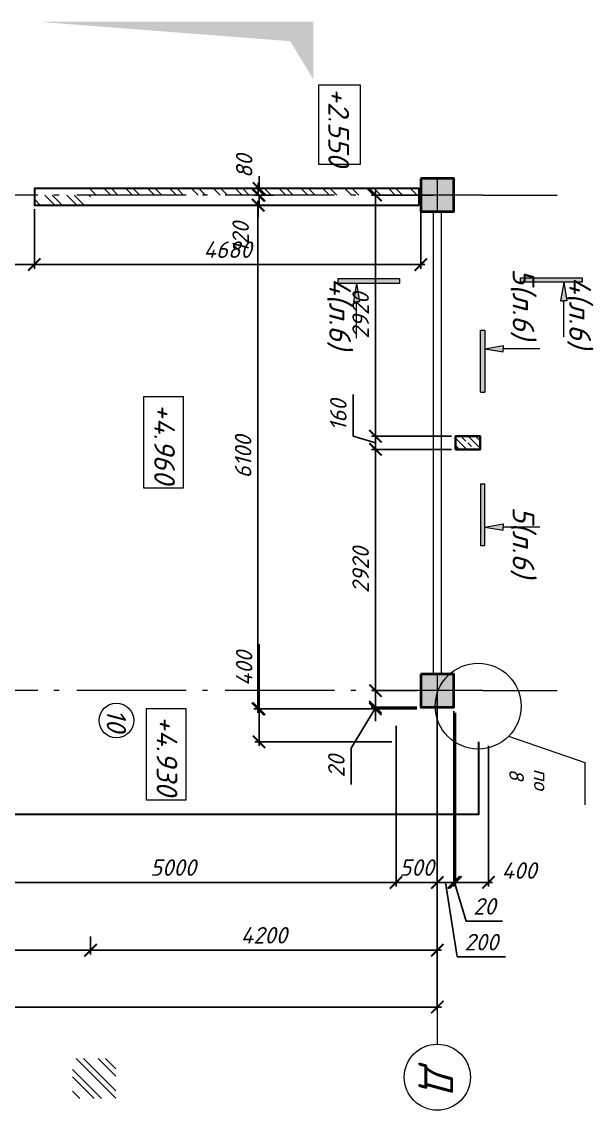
# Model space of a CAD drawing. Header units: millimetres. Extents: x -261261 to 40490, y -238222 to -44846.
# Drawn here: x -164788 to -157867, y -238222 to -225040 of the extents above; entities that cross this region are included whole.
import ezdxf
from ezdxf import colors
from ezdxf.entities.mleader import LeaderData, LeaderLine
from ezdxf.enums import TextEntityAlignment as Align
from ezdxf.math import Vec2, Vec3

# ---------------------------------------------------------------- set-up
doc = ezdxf.new("R2010")
doc.units = ezdxf.units.MM
doc.header["$MEASUREMENT"] = 0
doc.linetypes.add('Double Dashed', pattern=[1797.222233, 1325, -211.666656, 63.333344, -197.222233])
doc.linetypes.add('штриховаяX2', pattern=[38.1, 25.4, -12.7])
doc.layers.get('0').update_dxf_attribs({"lineweight": 5})
doc.layers.add('#Hatch', color=252, linetype='Continuous', lineweight=5, true_color=0x696969)
for name, color, linetype, lineweight in [('#Бетон', 10, 'Continuous', 35), ('#Выноски', 150, 'Continuous', 15), ('#Оси', 7, 'Continuous', 5), ('колонны_Ном._пера__94', 252, 'Continuous', 13), ('колонны_Ном._пера__99', 7, 'Continuous', 40), ('Конструкции', 160, 'Continuous', 5), ('оси_Ном._пера__96', 7, 'Continuous', 5), ('оси_Ном._пера__97', 7, 'Continuous', 20), ('размеры', 7, 'Continuous', 5), ('текст_Ном._пера__1', 7, 'Continuous', 0), ('текст_Ном._пера__96', 7, 'Continuous', 5), ('текст_Ном._пера__98', 7, 'Continuous', 35)]:
    doc.layers.add(name, color=color, linetype=linetype, lineweight=lineweight)
for name, color, linetype in [('#стены внутр', 152, 'Continuous'), ('#стены наруж', 7, 'Continuous'), ('колонны', 7, 'Continuous'), ('оси', 7, 'Continuous'), ('размеры внутр', 7, 'Continuous')]:
    doc.layers.add(name, color=color, linetype=linetype)
doc.styles.add('GOST 2.304', font='isocpeui.ttf')
doc.styles.get("Standard").update_dxf_attribs({"font": 'isocpeui.ttf'})
doc.styles.add('STEP PR', font='isocpeui.ttf')
doc.styles.add('СГЕНЕРИР_СТИЛЬ_3', font='gost_2_304-81_type.ttf')
doc.dimstyles.get("Standard").update_dxf_attribs({"dimtxt": 200, "dimasz": 150, "dimexe": 50, "dimexo": 50, "dimgap": 80, "dimtad": 1, "dimdec": 0, "dimzin": 0, "dimdsep": 46, "dimtxsty": 'Standard', "dimblk": 'ARCHTICK', "dimcen": 5, "dimdle": 50, "dimadec": 0, "dimazin": 0, "dimtfac": 1, "dimtdec": 0, "dimtofl": 0, "dimtmove": 1, "dimatfit": 3, "dimfxl": 1, "dimtolj": 1, "dimtzin": 0, "dimarcsym": 0})

# ---------------------------------------------------------------- blocks, each defined once
blk = doc.blocks.new('Стандартный маркер сетки_12')
at = {"layer": 'оси_Ном._пера__96', "linetype": 'Double Dashed'}
for q in [(0, 0), (20403, 0)]:
    blk.add_line((900, 0), q, dxfattribs=at)
at = {"layer": 'оси_Ном._пера__96', "style": 'СГЕНЕРИР_СТИЛЬ_3'}
blk.add_attdef('AC_MarkerText_1', text='', height=350, rotation=90, dxfattribs=at).set_placement((21973, -209), align=Align.BOTTOM_LEFT)
blk = doc.blocks.new('Стандартный маркер сетки_13')
at = {"layer": 'оси_Ном._пера__96', "linetype": 'Double Dashed'}
blk.add_line((900, 0), (0, 0), dxfattribs=at)
at = {"layer": 'оси_Ном._пера__96', "linetype": 'Double Dashed', "lineweight": 5}
blk.add_line((900, 0), (20403, 0), dxfattribs=at)
at = {"layer": 'оси_Ном._пера__96', "style": 'СГЕНЕРИР_СТИЛЬ_3'}
blk.add_attdef('AC_MarkerText_1', text='', height=350, rotation=90, dxfattribs=at).set_placement((21973, -226), align=Align.BOTTOM_LEFT)
blk = doc.blocks.new('_ArchTick')
at = {"color": 0, "linetype": 'ByBlock', "const_width": 0.15}
blk.add_lwpolyline([(-0.5, -0.5), (0.5, 0.5)], dxfattribs=at)
blk = doc.blocks.new('*D380')
at = {"layer": 'Defpoints', "color": 0, "transparency": 16777216}
for p in [(-159755, -235588), (-163955, -236069), (-159755, -236283)]:
    blk.add_point(p, dxfattribs=at)
at = {"layer": 'размеры', "color": 0, "lineweight": -2, "transparency": 16777216}
for p, q in [((-159755, -235638), (-159755, -236333)), ((-163955, -236119), (-163955, -236333)), ((-164005, -236283), (-159705, -236283))]:
    blk.add_line(p, q, dxfattribs=at)
at = {"layer": 'размеры', "color": 0, "lineweight": -2, "transparency": 16777216, "xscale": 150, "yscale": 150, "zscale": 150, "rotation": 180}
blk.add_blockref('_ArchTick', (-163955, -236283), dxfattribs=at)
at = {"layer": 'размеры', "color": 0, "lineweight": -2, "transparency": 16777216, "xscale": 150, "yscale": 150, "zscale": 150}
blk.add_blockref('_ArchTick', (-159755, -236283), dxfattribs=at)
at = {"layer": 'размеры', "color": 0, "transparency": 16777216, "insert": (-161855, -236103), "char_height": 200, "attachment_point": 5}
blk.add_mtext('\\A1;4200', dxfattribs=at)
blk = doc.blocks.new('*D381')
at = {"layer": 'Defpoints', "color": 0, "transparency": 16777216}
for p in [(-159755, -234690), (-174155, -236784), (-159755, -236972)]:
    blk.add_point(p, dxfattribs=at)
at = {"layer": 'размеры', "color": 0, "lineweight": -2, "transparency": 16777216}
for p, q in [((-159755, -234740), (-159755, -237022)), ((-174155, -236834), (-174155, -237022)), ((-174205, -236972), (-159705, -236972))]:
    blk.add_line(p, q, dxfattribs=at)
at = {"layer": 'размеры', "color": 0, "lineweight": -2, "transparency": 16777216, "xscale": 150, "yscale": 150, "zscale": 150, "rotation": 180}
blk.add_blockref('_ArchTick', (-174155, -236972), dxfattribs=at)
at = {"layer": 'размеры', "color": 0, "lineweight": -2, "transparency": 16777216, "xscale": 150, "yscale": 150, "zscale": 150}
blk.add_blockref('_ArchTick', (-159755, -236972), dxfattribs=at)
at = {"layer": 'размеры', "color": 0, "transparency": 16777216, "insert": (-166941, -236778), "char_height": 200, "attachment_point": 5}
blk.add_mtext('\\A1;14400', dxfattribs=at)
blk = doc.blocks.new('*D382')
at = {"layer": 'Defpoints', "color": 0, "transparency": 16777216}
for p in [(-165555, -227140), (-164635, -227260), (-164635, -227980)]:
    blk.add_point(p, dxfattribs=at)
at = {"layer": 'размеры', "color": 0, "lineweight": -2, "transparency": 16777216}
for p, q in [((-165555, -227190), (-165555, -228030)), ((-164635, -227310), (-164635, -228030)), ((-165605, -227980), (-164585, -227980))]:
    blk.add_line(p, q, dxfattribs=at)
at = {"layer": 'размеры', "color": 0, "lineweight": -2, "transparency": 16777216, "xscale": 150, "yscale": 150, "zscale": 150, "rotation": 180}
blk.add_blockref('_ArchTick', (-165555, -227980), dxfattribs=at)
at = {"layer": 'размеры', "color": 0, "lineweight": -2, "transparency": 16777216, "xscale": 150, "yscale": 150, "zscale": 150}
blk.add_blockref('_ArchTick', (-164635, -227980), dxfattribs=at)
at = {"layer": 'размеры', "color": 0, "transparency": 16777216, "insert": (-165136, -227800), "char_height": 200, "attachment_point": 5}
blk.add_mtext('\\A1;920', dxfattribs=at)
blk = doc.blocks.new('*D386')
at = {"layer": 'Defpoints', "color": 0, "transparency": 16777216}
for p in [(-159755, -233140), (-160255, -233515), (-159755, -235463)]:
    blk.add_point(p, dxfattribs=at)
at = {"layer": 'размеры', "color": 0, "lineweight": -2, "transparency": 16777216}
for p, q in [((-159755, -233190), (-159755, -235513)), ((-160255, -233565), (-160255, -235513)), ((-160305, -235463), (-159705, -235463))]:
    blk.add_line(p, q, dxfattribs=at)
at = {"layer": 'размеры', "color": 0, "lineweight": -2, "transparency": 16777216, "xscale": 150, "yscale": 150, "zscale": 150, "rotation": 180}
blk.add_blockref('_ArchTick', (-160255, -235463), dxfattribs=at)
at = {"layer": 'размеры', "color": 0, "lineweight": -2, "transparency": 16777216, "xscale": 150, "yscale": 150, "zscale": 150}
blk.add_blockref('_ArchTick', (-159755, -235463), dxfattribs=at)
at = {"layer": 'размеры', "color": 0, "transparency": 16777216, "insert": (-160005, -235283), "char_height": 200, "attachment_point": 5}
blk.add_mtext('\\A1;500', dxfattribs=at)
blk = doc.blocks.new('*D387')
at = {"layer": 'Defpoints', "color": 0, "transparency": 16777216}
for p in [(-165255, -233760), (-160255, -234988), (-160255, -235463)]:
    blk.add_point(p, dxfattribs=at)
at = {"layer": 'размеры', "color": 0, "lineweight": -2, "transparency": 16777216}
for p, q in [((-165255, -233810), (-165255, -235513)), ((-160255, -235038), (-160255, -235513)), ((-165305, -235463), (-160205, -235463))]:
    blk.add_line(p, q, dxfattribs=at)
at = {"layer": 'размеры', "color": 0, "lineweight": -2, "transparency": 16777216, "xscale": 150, "yscale": 150, "zscale": 150, "rotation": 180}
blk.add_blockref('_ArchTick', (-165255, -235463), dxfattribs=at)
at = {"layer": 'размеры', "color": 0, "lineweight": -2, "transparency": 16777216, "xscale": 150, "yscale": 150, "zscale": 150}
blk.add_blockref('_ArchTick', (-160255, -235463), dxfattribs=at)
at = {"layer": 'размеры', "color": 0, "transparency": 16777216, "insert": (-162955, -235283), "char_height": 200, "attachment_point": 5}
blk.add_mtext('\\A1;5000', dxfattribs=at)
blk = doc.blocks.new('Колонна_15_1', base_point=(22379, 71856))
at = {"layer": 'колонны_Ном._пера__94', "linetype": 'Continuous', "true_color": 0x7d7d7d}
blk.add_hatch(color=8, dxfattribs=at).paths.add_polyline_path([(22179, 71647), (22579, 71647), (22579, 72047), (22179, 72047)])
blk.add_hatch(color=8, dxfattribs=at).paths.add_polyline_path([(22179, 71647), (22579, 71647), (22579, 72047), (22179, 72047)])
at = {"layer": 'колонны_Ном._пера__99', "linetype": 'Continuous', "flags": 128}
blk.add_lwpolyline([(22179, 71647), (22579, 71647), (22579, 72047), (22179, 72047)], close=True, dxfattribs=at)
at = {"layer": 'колонны_Ном._пера__99', "color": 8, "linetype": 'Continuous', "true_color": 0x737373, "flags": 128}
blk.add_lwpolyline([(22179, 71647), (22579, 71647), (22579, 72047), (22179, 72047)], close=True, dxfattribs=at)
at = {"layer": 'оси_Ном._пера__96', "color": 253, "lineweight": 5, "true_color": 0x9c9c9c}
for points in [[(22379, 72047), (22379, 71647)], [(22379, 72047), (22379, 71647)], [(22179, 71847), (22579, 71847)], [(22179, 71847), (22579, 71847)]]:
    blk.add_lwpolyline(points, dxfattribs=at)
blk = doc.blocks.new('Связ001')
at = {"layer": 'Конструкции', "color": 102, "linetype": 'Continuous', "lineweight": 9}
blk.add_lwpolyline([(5837, 0), (5837, 100), (0, 100), (0, 0), (5837, 0)], dxfattribs=at)
blk = doc.blocks.new('*D388')
at = {"layer": 'Defpoints', "color": 0, "transparency": 16777216}
for p in [(-168155, -236069), (-163955, -236094), (-163955, -236284)]:
    blk.add_point(p, dxfattribs=at)
at = {"layer": 'размеры', "color": 0, "lineweight": -2, "transparency": 16777216}
for p, q in [((-168155, -236119), (-168155, -236334)), ((-163955, -236144), (-163955, -236334)), ((-168205, -236284), (-163905, -236284))]:
    blk.add_line(p, q, dxfattribs=at)
at = {"layer": 'размеры', "color": 0, "lineweight": -2, "transparency": 16777216, "xscale": 150, "yscale": 150, "zscale": 150, "rotation": 180}
blk.add_blockref('_ArchTick', (-168155, -236284), dxfattribs=at)
at = {"layer": 'размеры', "color": 0, "lineweight": -2, "transparency": 16777216, "xscale": 150, "yscale": 150, "zscale": 150}
blk.add_blockref('_ArchTick', (-163955, -236284), dxfattribs=at)
at = {"layer": 'размеры', "color": 0, "transparency": 16777216, "insert": (-166055, -236104), "char_height": 200, "attachment_point": 5}
blk.add_mtext('\\A1;4200', dxfattribs=at)
blk = doc.blocks.new('*D389')
at = {"layer": 'Defpoints', "color": 0, "transparency": 16777216}
for p in [(-161773, -227060), (-161914, -227140), (-161685, -227140)]:
    blk.add_point(p, dxfattribs=at)
at = {"layer": 'размеры', "color": 0, "lineweight": -2, "transparency": 16777216}
for p, q in [((-161914, -227060), (-161914, -226910)), ((-161823, -227060), (-161964, -227060)), ((-161735, -227140), (-161964, -227140)), ((-161914, -227140), (-161914, -227290))]:
    blk.add_line(p, q, dxfattribs=at)
at = {"layer": 'размеры', "color": 0, "lineweight": -2, "transparency": 16777216, "xscale": 150, "yscale": 150, "zscale": 150}
for p, rotation in [((-161914, -227060), 270), ((-161914, -227140), 90)]:
    blk.add_blockref('_ArchTick', p, dxfattribs=dict(at, rotation=rotation))
at = {"layer": 'размеры', "color": 0, "transparency": 16777216, "insert": (-162094, -226790), "char_height": 200, "attachment_point": 5, "rotation": 90}
blk.add_mtext('\\A1;80', dxfattribs=at)
blk = doc.blocks.new('*D393')
at = {"layer": 'Defpoints', "color": 0, "transparency": 16777216}
for p in [(-161685, -227140), (-161924, -227260), (-161695, -227260)]:
    blk.add_point(p, dxfattribs=at)
at = {"layer": 'размеры', "color": 0, "lineweight": -2, "transparency": 16777216}
for p, q in [((-161924, -227140), (-161924, -226990)), ((-161735, -227140), (-161974, -227140)), ((-161745, -227260), (-161974, -227260)), ((-161924, -227260), (-161924, -227410))]:
    blk.add_line(p, q, dxfattribs=at)
at = {"layer": 'размеры', "color": 0, "lineweight": -2, "transparency": 16777216, "xscale": 150, "yscale": 150, "zscale": 150}
for p, rotation in [((-161924, -227140), 270), ((-161924, -227260), 90)]:
    blk.add_blockref('_ArchTick', p, dxfattribs=dict(at, rotation=rotation))
at = {"layer": 'размеры', "color": 0, "transparency": 16777216, "insert": (-162137, -227652), "char_height": 200, "attachment_point": 5, "rotation": 90}
blk.add_mtext('\\A1;120', dxfattribs=at)
blk = doc.blocks.new('*D398')
at = {"layer": 'Defpoints', "color": 0, "transparency": 16777216}
for p in [(-159755, -233140), (-159555, -233340), (-159555, -235463)]:
    blk.add_point(p, dxfattribs=at)
at = {"layer": 'размеры', "color": 0, "lineweight": -2, "transparency": 16777216}
for p, q in [((-159755, -233190), (-159755, -235513)), ((-159555, -233390), (-159555, -235513)), ((-159805, -235463), (-159505, -235463)), ((-159655, -235463), (-159514, -236366)), ((-159514, -236366), (-158929, -236366))]:
    blk.add_line(p, q, dxfattribs=at)
at = {"layer": 'размеры', "color": 0, "lineweight": -2, "transparency": 16777216, "xscale": 150, "yscale": 150, "zscale": 150, "rotation": 180}
blk.add_blockref('_ArchTick', (-159755, -235463), dxfattribs=at)
at = {"layer": 'размеры', "color": 0, "lineweight": -2, "transparency": 16777216, "xscale": 150, "yscale": 150, "zscale": 150}
blk.add_blockref('_ArchTick', (-159555, -235463), dxfattribs=at)
at = {"layer": 'размеры', "color": 0, "transparency": 16777216, "insert": (-159222, -236186), "char_height": 200, "attachment_point": 5}
blk.add_mtext('\\A1;200', dxfattribs=at)
blk = doc.blocks.new('*D399')
at = {"layer": 'Defpoints', "color": 0, "transparency": 16777216}
for p in [(-159555, -233340), (-159535, -233360), (-159535, -235463)]:
    blk.add_point(p, dxfattribs=at)
at = {"layer": 'размеры', "color": 0, "lineweight": -2, "transparency": 16777216}
for p, q in [((-159555, -233390), (-159555, -235513)), ((-159535, -233410), (-159535, -235513)), ((-159555, -235463), (-159705, -235463)), ((-159555, -235463), (-159535, -235463)), ((-159545, -235463), (-159404, -235933)), ((-159535, -235463), (-159385, -235463)), ((-159404, -235933), (-158964, -235933))]:
    blk.add_line(p, q, dxfattribs=at)
at = {"layer": 'размеры', "color": 0, "lineweight": -2, "transparency": 16777216, "xscale": 150, "yscale": 150, "zscale": 150}
blk.add_blockref('_ArchTick', (-159555, -235463), dxfattribs=at)
at = {"layer": 'размеры', "color": 0, "lineweight": -2, "transparency": 16777216, "xscale": 150, "yscale": 150, "zscale": 150, "rotation": 180}
blk.add_blockref('_ArchTick', (-159535, -235463), dxfattribs=at)
at = {"layer": 'размеры', "color": 0, "transparency": 16777216, "insert": (-159184, -235753), "char_height": 200, "attachment_point": 5}
blk.add_mtext('\\A1;20', dxfattribs=at)
blk = doc.blocks.new('*D400')
at = {"layer": 'Defpoints', "color": 0, "transparency": 16777216}
for p in [(-159535, -233360), (-159135, -233760), (-159135, -235463)]:
    blk.add_point(p, dxfattribs=at)
at = {"layer": 'размеры', "color": 0, "lineweight": -2, "transparency": 16777216}
for p, q in [((-159535, -233410), (-159535, -235513)), ((-159135, -233810), (-159135, -235513)), ((-159585, -235463), (-159085, -235463))]:
    blk.add_line(p, q, dxfattribs=at)
at = {"layer": 'размеры', "color": 0, "lineweight": -2, "transparency": 16777216, "xscale": 150, "yscale": 150, "zscale": 150, "rotation": 180}
blk.add_blockref('_ArchTick', (-159535, -235463), dxfattribs=at)
at = {"layer": 'размеры', "color": 0, "lineweight": -2, "transparency": 16777216, "xscale": 150, "yscale": 150, "zscale": 150}
blk.add_blockref('_ArchTick', (-159135, -235463), dxfattribs=at)
at = {"layer": 'размеры', "color": 0, "transparency": 16777216, "insert": (-158764, -235319), "char_height": 200, "attachment_point": 5}
blk.add_mtext('\\A1;400', dxfattribs=at)
blk = doc.blocks.new('*D401')
at = {"layer": 'Defpoints', "color": 0, "transparency": 16777216}
for p in [(-161695, -227260), (-161927, -233360), (-160255, -233360)]:
    blk.add_point(p, dxfattribs=at)
at = {"layer": 'размеры', "color": 0, "lineweight": -2, "transparency": 16777216}
for p, q in [((-161927, -227210), (-161927, -233410)), ((-161745, -227260), (-161977, -227260)), ((-160305, -233360), (-161977, -233360))]:
    blk.add_line(p, q, dxfattribs=at)
at = {"layer": 'размеры', "color": 0, "lineweight": -2, "transparency": 16777216, "xscale": 150, "yscale": 150, "zscale": 150}
for p, rotation in [((-161927, -227260), 90), ((-161927, -233360), 270)]:
    blk.add_blockref('_ArchTick', p, dxfattribs=dict(at, rotation=rotation))
at = {"layer": 'размеры', "color": 0, "transparency": 16777216, "insert": (-162107, -230310), "char_height": 200, "attachment_point": 5, "rotation": 90}
blk.add_mtext('\\A1;6100', dxfattribs=at)
blk = doc.blocks.new('*D403')
at = {"layer": 'Defpoints', "color": 0, "transparency": 16777216}
for p in [(-160505, -233360), (-159955, -233340), (-159955, -233360)]:
    blk.add_point(p, dxfattribs=at)
at = {"layer": 'размеры', "color": 0, "lineweight": -2, "transparency": 16777216}
for p, q in [((-160505, -233340), (-160505, -233190)), ((-160505, -233350), (-160798, -233837)), ((-160005, -233340), (-160555, -233340)), ((-160005, -233360), (-160555, -233360)), ((-160505, -233340), (-160505, -233360)), ((-160505, -233360), (-160505, -233510)), ((-160798, -233837), (-160798, -234277))]:
    blk.add_line(p, q, dxfattribs=at)
at = {"layer": 'размеры', "color": 0, "lineweight": -2, "transparency": 16777216, "xscale": 150, "yscale": 150, "zscale": 150}
for p, rotation in [((-160505, -233340), 270), ((-160505, -233360), 90)]:
    blk.add_blockref('_ArchTick', p, dxfattribs=dict(at, rotation=rotation))
at = {"layer": 'размеры', "color": 0, "transparency": 16777216, "insert": (-160978, -234057), "char_height": 200, "attachment_point": 5, "rotation": 90}
blk.add_mtext('\\A1;20', dxfattribs=at)
blk = doc.blocks.new('*D404')
at = {"layer": 'Defpoints', "color": 0, "transparency": 16777216}
for p in [(-159955, -233360), (-161914, -233760), (-160255, -233760)]:
    blk.add_point(p, dxfattribs=at)
at = {"layer": 'размеры', "color": 0, "lineweight": -2, "transparency": 16777216}
for p, q in [((-161914, -232576), (-161914, -233360)), ((-161914, -233310), (-161914, -233810)), ((-160005, -233360), (-161964, -233360)), ((-160305, -233760), (-161964, -233760))]:
    blk.add_line(p, q, dxfattribs=at)
at = {"layer": 'размеры', "color": 0, "lineweight": -2, "transparency": 16777216, "xscale": 150, "yscale": 150, "zscale": 150}
for p, rotation in [((-161914, -233360), 90), ((-161914, -233760), 270)]:
    blk.add_blockref('_ArchTick', p, dxfattribs=dict(at, rotation=rotation))
at = {"layer": 'размеры', "color": 0, "transparency": 16777216, "insert": (-162094, -232873), "char_height": 200, "attachment_point": 5, "rotation": 90}
blk.add_mtext('\\A1;400', dxfattribs=at)
blk = doc.blocks.new('*D391')
at = {"layer": 'Defpoints', "color": 0, "transparency": 16777216}
for p in [(-164635, -227260), (-159955, -227260), (-159955, -227980)]:
    blk.add_point(p, dxfattribs=at)
at = {"layer": 'размеры', "color": 0, "lineweight": -2, "transparency": 16777216}
for p, q in [((-164635, -227310), (-164635, -228030)), ((-159955, -227310), (-159955, -228030)), ((-164685, -227980), (-159905, -227980))]:
    blk.add_line(p, q, dxfattribs=at)
at = {"layer": 'размеры', "color": 0, "lineweight": -2, "transparency": 16777216, "xscale": 150, "yscale": 150, "zscale": 150, "rotation": 180}
blk.add_blockref('_ArchTick', (-164635, -227980), dxfattribs=at)
at = {"layer": 'размеры', "color": 0, "lineweight": -2, "transparency": 16777216, "xscale": 150, "yscale": 150, "zscale": 150}
blk.add_blockref('_ArchTick', (-159955, -227980), dxfattribs=at)
at = {"layer": 'размеры', "color": 0, "transparency": 16777216, "insert": (-162295, -227800), "char_height": 200, "attachment_point": 5}
blk.add_mtext('\\A1;4680', dxfattribs=at)
blk = doc.blocks.new('сердечник160х300')
at = {"layer": '#Hatch'}
h = blk.add_hatch(dxfattribs=at)
h.set_pattern_fill('ANSI33', color=256, scale=500)
h.paths.add_polyline_path([(80, 150), (-80, 150), (-80, -150), (80, -150)])
at = {"layer": '#Бетон'}
blk.add_lwpolyline([(80, -150), (80, 150), (-80, 150), (-80, -150)], close=True, dxfattribs=at)
blk = doc.blocks.new('*D405')
at = {"layer": 'Defpoints', "color": 0, "transparency": 16777216}
for p in [(-159755, -227139), (-160504, -230059), (-159535, -230059)]:
    blk.add_point(p, dxfattribs=at)
at = {"layer": 'размеры', "color": 0, "lineweight": -2, "transparency": 16777216}
for p, q in [((-160504, -227089), (-160504, -230109)), ((-159805, -227139), (-160554, -227139)), ((-159585, -230059), (-160554, -230059))]:
    blk.add_line(p, q, dxfattribs=at)
at = {"layer": 'размеры', "color": 0, "lineweight": -2, "transparency": 16777216, "xscale": 150, "yscale": 150, "zscale": 150}
for p, rotation in [((-160504, -227139), 90), ((-160504, -230059), 270)]:
    blk.add_blockref('_ArchTick', p, dxfattribs=dict(at, rotation=rotation))
at = {"layer": 'размеры', "color": 0, "transparency": 16777216, "insert": (-160684, -228599), "char_height": 200, "attachment_point": 5, "rotation": 90}
blk.add_mtext('\\A1;2920', dxfattribs=at)
blk = doc.blocks.new('*D406')
at = {"layer": 'Defpoints', "color": 0, "transparency": 16777216}
for p in [(-159535, -230059), (-160504, -230219), (-159535, -230219)]:
    blk.add_point(p, dxfattribs=at)
at = {"layer": 'размеры', "color": 0, "lineweight": -2, "transparency": 16777216}
for p, q in [((-160774, -230058), (-160774, -229552)), ((-160504, -230009), (-160504, -230269)), ((-160504, -230139), (-160774, -230058)), ((-159585, -230059), (-160554, -230059)), ((-159585, -230219), (-160554, -230219))]:
    blk.add_line(p, q, dxfattribs=at)
at = {"layer": 'размеры', "color": 0, "lineweight": -2, "transparency": 16777216, "xscale": 150, "yscale": 150, "zscale": 150}
for p, rotation in [((-160504, -230059), 90), ((-160504, -230219), 270)]:
    blk.add_blockref('_ArchTick', p, dxfattribs=dict(at, rotation=rotation))
at = {"layer": 'размеры', "color": 0, "transparency": 16777216, "insert": (-160954, -229805), "char_height": 200, "attachment_point": 5, "rotation": 90}
blk.add_mtext('\\A1;160', dxfattribs=at)
blk = doc.blocks.new('*D407')
at = {"layer": 'Defpoints', "color": 0, "transparency": 16777216}
for p in [(-159535, -230219), (-160504, -233140), (-159955, -233140)]:
    blk.add_point(p, dxfattribs=at)
at = {"layer": 'размеры', "color": 0, "lineweight": -2, "transparency": 16777216}
for p, q in [((-159585, -230219), (-160554, -230219)), ((-160504, -230169), (-160504, -233190)), ((-160005, -233140), (-160554, -233140))]:
    blk.add_line(p, q, dxfattribs=at)
at = {"layer": 'размеры', "color": 0, "lineweight": -2, "transparency": 16777216, "xscale": 150, "yscale": 150, "zscale": 150}
for p, rotation in [((-160504, -230219), 90), ((-160504, -233140), 270)]:
    blk.add_blockref('_ArchTick', p, dxfattribs=dict(at, rotation=rotation))
at = {"layer": 'размеры', "color": 0, "transparency": 16777216, "insert": (-160684, -231680), "char_height": 200, "attachment_point": 5, "rotation": 90}
blk.add_mtext('\\A1;2920', dxfattribs=at)
blk = doc.blocks.new('*U225')
at = {"color": 0, "linetype": 'ByBlock', "lineweight": -2}
blk.add_circle((0, 0), 6, dxfattribs=at)
blk.add_attdef('Узел', text='', height=4, dxfattribs=at).set_placement((0, 0), align=Align.MIDDLE_CENTER)
blk = doc.blocks.new('*U251')
at = {"linetype": 'ByBlock', "ltscale": 100}
h = blk.add_hatch(color=256, dxfattribs=at)
h.dxf.hatch_style = 1
h.paths.add_polyline_path([(35, 1000), (-35, 1000), (-35, 0), (35, 0)])
h = blk.add_hatch(color=256, dxfattribs=at)
h.dxf.hatch_style = 1
h.paths.add_polyline_path([(335, 750), (335, 700), (335, 650), (35, 700)])
for p, q in [((-35, 1000), (35, 1000)), ((-35, 0), (-35, 1000)), ((35, 1000), (35, 0)), ((35, 700), (335, 750)), ((335, 750), (335, 700)), ((35, 700), (335, 650)), ((335, 650), (335, 700)), ((35, 0), (-35, 0))]:
    blk.add_line(p, q, dxfattribs=at)
at = {"linetype": 'ByBlock', "ltscale": 100, "extrusion": (0, 1, 0), "elevation": 700}
blk.add_lwpolyline([(-925, 0), (-335, 0)], dxfattribs=at)
at = {"ltscale": 100, "style": 'STEP PR'}
blk.add_attdef('Nv', text='', height=350, dxfattribs=at).set_placement((781, 790), align=Align.RIGHT)
blk = doc.blocks.new('*U265')
at = {"linetype": 'ByBlock', "ltscale": 100}
h = blk.add_hatch(color=256, dxfattribs=at)
h.dxf.hatch_style = 1
h.paths.add_polyline_path([(35, 0), (-35, 0), (-35, -1000), (35, -1000)])
h = blk.add_hatch(color=256, dxfattribs=at)
h.dxf.hatch_style = 1
h.paths.add_polyline_path([(335, -750), (335, -700), (335, -650), (35, -700)])
for p, q in [((35, 0), (-35, 0)), ((-35, 0), (-35, -1000)), ((35, -1000), (35, 0)), ((35, -700), (335, -650)), ((35, -700), (335, -750)), ((335, -650), (335, -700)), ((335, -750), (335, -700)), ((-35, -1000), (35, -1000))]:
    blk.add_line(p, q, dxfattribs=at)
at = {"linetype": 'ByBlock', "ltscale": 100, "extrusion": (0, -1, 0), "elevation": 700}
blk.add_lwpolyline([(925, 0), (335, 0)], dxfattribs=at)
at = {"ltscale": 100, "style": 'STEP PR'}
blk.add_attdef('Nv', text='', height=350, dxfattribs=at).set_placement((781, -1140), align=Align.RIGHT)
blk = doc.blocks.new('*U267')
at = {"ltscale": 100}
h = blk.add_hatch(color=256, dxfattribs=at)
h.dxf.hatch_style = 1
h.paths.add_polyline_path([(-85, 1070), (-35, 1070), (15, 1070), (-35, 770)])
h = blk.add_hatch(color=256, dxfattribs=at)
h.dxf.hatch_style = 1
h.paths.add_polyline_path([(665, 700), (665, 770), (-335, 770), (-335, 700)])
at = {"linetype": 'Continuous', "ltscale": 100}
for p, q in [((-85, 1070), (-35, 1070)), ((-35, 770), (-85, 1070)), ((-35, 770), (15, 1070)), ((15, 1070), (-35, 1070)), ((-335, 700), (-335, 770)), ((-335, 770), (665, 770)), ((665, 700), (-335, 700))]:
    blk.add_line(p, q, dxfattribs=at)
at = {"linetype": 'Continuous', "ltscale": 100, "extrusion": (-1, -1e-16, 0), "elevation": 35}
blk.add_lwpolyline([(-1660, 0), (-1070, 0)], dxfattribs=at)
at = {"linetype": 'Continuous', "ltscale": 100}
blk.add_lwpolyline([(665, 700), (665, 770)], dxfattribs=at)
at = {"ltscale": 100, "style": 'STEP PR'}
blk.add_attdef('Nh', text='', height=350, dxfattribs=at).set_placement((-192, 1222), align=Align.RIGHT)
blk = doc.blocks.new('*U266')
at = {"ltscale": 100}
h = blk.add_hatch(color=256, dxfattribs=at)
h.dxf.hatch_style = 1
h.paths.add_polyline_path([(1415, 1070), (1365, 1070), (1315, 1070), (1365, 770)])
h = blk.add_hatch(color=256, dxfattribs=at)
h.dxf.hatch_style = 1
h.paths.add_polyline_path([(1665, 700), (1665, 770), (665, 770), (665, 700)])
at = {"linetype": 'Continuous', "ltscale": 100}
for p, q in [((1365, 770), (1315, 1070)), ((1315, 1070), (1365, 1070)), ((1415, 1070), (1365, 1070)), ((1365, 770), (1415, 1070)), ((1665, 770), (665, 770)), ((1665, 700), (1665, 770)), ((665, 700), (1665, 700))]:
    blk.add_line(p, q, dxfattribs=at)
at = {"linetype": 'Continuous', "ltscale": 100, "extrusion": (1, -1e-16, 0), "elevation": 1365}
blk.add_lwpolyline([(1660, 0), (1070, 0)], dxfattribs=at)
at = {"linetype": 'Continuous', "ltscale": 100}
blk.add_lwpolyline([(665, 700), (665, 770)], dxfattribs=at)
at = {"ltscale": 100, "style": 'STEP PR'}
blk.add_attdef('Nh', text='', height=350, dxfattribs=at).set_placement((1799, 1222), align=Align.RIGHT)
blk = doc.blocks.new('_None')

msp = doc.modelspace()

# ---------------------------------------------------------------- hatches: boundary and pattern name
at = {"layer": '#Hatch'}
h = msp.add_hatch(dxfattribs=at)
h.set_pattern_fill('ANSI32', color=256, scale=500, angle=-90)
h.set_pattern_definition([(315, (-94944.6, -380140.95), (132.58252, 132.58252), []), (315, (-94944.6, -380229.33), (132.58252, 132.58252), [])])
h.paths.add_polyline_path([(-180224.1, -226843.5), (-180224.1, -227489.5), (-179699.1, -227489.5), (-179699.1, -226843.5)])
h.paths.add_polyline_path([(-163955, -227260.1), (-163955, -227139.8), (-164635, -227139.8), (-164635, -227260.1)])
h.paths.add_polyline_path([(-164172.2, -237595.2), (-164172.2, -238078.3), (-163647.2, -238078.3), (-163647.2, -237595.2)])
h.paths.add_polyline_path([(-163955, -227060), (-163955, -227139.8), (-159975, -227139.8), (-159975, -227059.8)])
at = {"layer": 'размеры внутр', "true_color": 0xd3d2db}
h = msp.add_hatch(color=254, dxfattribs=at)
h.dxf.hatch_style = 1
h.paths.add_polyline_path([(-161255, -225739.8), (-161255, -225039.8), (-164541, -225039.8), (-164541, -225043.6), (-161537.1, -225274.9)])

# ---------------------------------------------------------------- linework, layer by layer
at = {"layer": '#Выноски'}
msp.add_circle((-159260.3, -233327.4), 519.7, dxfattribs=at)
at = {"layer": '#стены внутр', "lineweight": 30}
msp.add_lwpolyline([(-159975, -227259.8), (-159975, -227059.8), (-164635, -227060), (-164635, -227260.1)], close=True, dxfattribs=at)
at = {"layer": '#стены наруж', "lineweight": 30}
msp.add_lwpolyline([(-159255, -233760.1), (-159255, -234639.8), (-166155, -234639.8), (-166155, -233760.1)], dxfattribs=at)
at = {"layer": 'Defpoints', "color": 8, "linetype": 'штриховаяX2', "lineweight": 5, "ltscale": 5, "true_color": 0x737373, "const_width": 0.5}
msp.add_lwpolyline([(-165555, -233339.6), (-165555, -232939.3), (-159955, -232939.2), (-159955, -233339.5)], close=True, dxfattribs=at)
at = {"layer": 'оси_Ном._пера__96', "linetype": 'Double Dashed'}
msp.add_line((-159755, -236521.8), (-159755, -237421.8), dxfattribs=at)
msp.add_point((-159755, -236521.8), dxfattribs=at)
msp.add_point((-159755, -236521.8), dxfattribs=at)
at = {"layer": 'оси_Ном._пера__97', "linetype": 'Continuous'}
msp.add_ellipse((-159755, -237821.8), major_axis=(282.8, -282.8), ratio=1, start_param=2.3561945, end_param=8.6393798, dxfattribs=at)
at = {"layer": 'текст_Ном._пера__96', "linetype": 'Continuous', "lineweight": 0, "flags": 128}
msp.add_lwpolyline([(-160690, -225805.5), (-160690, -226766.9), (-161188.3, -226766.9), (-161188.3, -225805.5)], close=True, dxfattribs=at)
at = {"layer": 'текст_Ном._пера__98', "linetype": 'Continuous', "lineweight": 5, "flags": 128}
for points in [[(-162832.2, -229577.7), (-162832.2, -230686.6), (-163308.2, -230686.6), (-163308.2, -229577.7)], [(-162803, -233357.3), (-162803, -234466.2), (-163279, -234466.2), (-163279, -233357.3)]]:
    msp.add_lwpolyline(points, close=True, dxfattribs=at)

# ---------------------------------------------------------------- block references
ref = msp.add_blockref('*U265', (-160209.2, -228178.9), dxfattribs=dict(xscale=0.75, yscale=0.75, zscale=0.75, rotation=270))
ref.add_attrib('Nv', '4(л.6)', dxfattribs={"ltscale": 100, "height": 262.5, "rotation": 270, "style": 'STEP PR'}).set_placement((-161064.2, -229003.2), align=Align.RIGHT)
at = {"xscale": 0.75, "yscale": 0.75, "zscale": 0.75, "rotation": 270}
msp.add_blockref('*U267', (-159758.6, -229025.7), dxfattribs=at).add_auto_attribs({'Nh': '5(л.6)'})
ref = msp.add_blockref('*U251', (-158749.1, -228166.4), dxfattribs=dict(xscale=0.75, yscale=0.75, zscale=0.75, rotation=270))
ref.add_attrib('Nv', '4(л.6)', dxfattribs={"ltscale": 100, "height": 262.5, "rotation": 270, "style": 'STEP PR'}).set_placement((-158156.5, -228990.8), align=Align.RIGHT)
ref = msp.add_blockref('*U266', (-159758.6, -230135.4), dxfattribs=dict(xscale=0.75, yscale=0.75, zscale=0.75, rotation=270))
ref.add_attrib('Nh', '5(л.6)', dxfattribs={"ltscale": 100, "height": 262.5, "rotation": 270, "style": 'STEP PR'}).set_placement((-158842.2, -231766), align=Align.RIGHT)
at = {"layer": 'колонны', "rotation": 270}
for p in [(-159746.1, -227139.5), (-159746.1, -233140.1)]:
    msp.add_blockref('Колонна_15_1', p, dxfattribs=at)
at = {"layer": 'Конструкции', "color": 0, "linetype": 'Continuous', "xscale": 0.9584354169361498, "zscale": 1000, "rotation": 270}
msp.add_blockref('Связ001', (-159805, -227345.3), dxfattribs=at)
at = {"layer": 'оси', "color": 251, "linetype": 'Continuous', "lineweight": 13, "zscale": 1000, "rotation": 180}
for name, p in [('Стандартный маркер сетки_12', (-158303.6, -227139.8)), ('Стандартный маркер сетки_13', (-158303.6, -233139.8))]:
    msp.add_blockref(name, p, dxfattribs=at)
at = {"layer": 'размеры', "rotation": 270}
msp.add_blockref('сердечник160х300', (-159385, -230139.5), dxfattribs=at)
at = {"layer": 'размеры'}
ref = msp.add_blockref('*U225', (-163642.1, -233501.1), dxfattribs=dict(at, xscale=35, yscale=35, zscale=35, rotation=270))
ref.add_attrib('Узел', '10', dxfattribs={"layer": '0', "color": 0, "linetype": 'ByBlock', "lineweight": -2, "height": 233.33, "rotation": 270}).set_placement((-163642.1, -233501.1), align=Align.MIDDLE_CENTER)

# ---------------------------------------------------------------- texts
at = {"layer": '#Оси', "linetype": 'Continuous', "ltscale": 100, "style": 'GOST 2.304'}
msp.add_text('Д', height=350, rotation=270, dxfattribs=at).set_placement((-159738.7, -237817.2), align=Align.MIDDLE_CENTER)
at = {"layer": 'текст_Ном._пера__1', "linetype": 'Continuous', "char_height": 250, "attachment_point": 7, "rotation": 270, "style": 'STEP PR'}
for s, insert in [('+2.550', (-161074.3, -225839.3)), ('+4.960', (-163183.6, -229665.5)), ('+4.930', (-163154.4, -233445.1))]:
    msp.add_mtext(s, dxfattribs=dict(at, insert=insert))

# ---------------------------------------------------------------- dimensions: what is measured, and where the dimension line sits
at = {"layer": 'размеры'}
for base, p1, p2, picture, middle in [((-161913.9, -227139.8), (-161772.6, -227059.8), (-161684.8, -227139.8), '*D389', (-161913.9, -226789.8)), ((-161923.9, -227259.9), (-161684.8, -227139.8), (-161694.7, -227259.9), '*D393', (-161957, -227652.3)), ((-161913.9, -233760.1), (-159955, -233360.1), (-160255, -233760.1), '*D404', (-161913.9, -232873.2)), ((-160505, -233360.1), (-159955, -233340.1), (-159955, -233360.1), '*D403', (-160798.4, -233916.8))]:
    dim = msp.add_linear_dim(base=base, p1=p1, p2=p2, angle=270, dimstyle='Standard', dxfattribs=at)
    dim.commit()
    dim.dimension.update_dxf_attribs({"geometry": picture, "text_midpoint": middle, "dimtype": 160})
for base, p1, p2, picture, middle in [((-160504.4, -230059.5), (-159755, -227139.5), (-159535, -230059.5), '*D405', (-160684.4, -228599.5)), ((-161926.5, -233360.1), (-161694.7, -227259.9), (-160255, -233360.1), '*D401', (-162106.5, -230310)), ((-160504.4, -230219.5), (-159535, -230059.5), (-159535, -230219.5), '*D406', (-160954.4, -229978.5))]:
    dim = msp.add_linear_dim(base=base, p1=p1, p2=p2, angle=270, dimstyle='Standard', dxfattribs=at)
    dim.commit()
    dim.dimension.update_dxf_attribs({"geometry": picture, "text_midpoint": middle})
for base, p1, p2, picture, middle in [((-164635, -227980.4), (-165555, -227139.8), (-164635, -227260.1), '*D382', (-165135.7, -227980.4)), ((-159755, -235462.7), (-160255, -233514.5), (-159755, -233139.8), '*D386', (-160005, -235462.7)), ((-159555, -235462.7), (-159755, -233139.8), (-159555, -233340.1), '*D398', (-159434, -236365.7)), ((-159135, -235462.7), (-159535, -233360.1), (-159135, -233760.1), '*D400', (-158764.4, -235498.8)), ((-160255, -235462.7), (-165255, -233760.1), (-160255, -234987.6), '*D387', (-162955, -235462.7)), ((-159755, -236971.8), (-174155, -236784.1), (-159755, -234690), '*D381', (-166940.7, -236957.7)), ((-159755, -236283.4), (-163955, -236068.8), (-159755, -235588.4), '*D380', (-161855, -236283.4)), ((-163955, -236284.1), (-168155, -236069.5), (-163955, -236094.1), '*D388', (-166055, -236284.1))]:
    dim = msp.add_linear_dim(base=base, p1=p1, p2=p2, dimstyle='Standard', dxfattribs=at)
    dim.commit()
    dim.dimension.update_dxf_attribs({"geometry": picture, "text_midpoint": middle, "dimtype": 160})
for base, p1, p2, picture, middle in [((-159955, -227980.4), (-164635, -227260.1), (-159955, -227259.8), '*D391', (-162295, -227800.4)), ((-159535, -235462.7), (-159555, -233340.1), (-159535, -233360.1), '*D399', (-159324, -235752.7))]:
    dim = msp.add_linear_dim(base=base, p1=p1, p2=p2, dimstyle='Standard', dxfattribs=at)
    dim.commit()
    dim.dimension.update_dxf_attribs({"geometry": picture, "text_midpoint": middle})
dim = msp.add_linear_dim(base=(-160504.4, -233139.8), p1=(-159535, -230219.5), p2=(-159955, -233139.8), angle=270, dimstyle='Standard', override={"dimrnd": 5}, dxfattribs=at)
dim.commit()
dim.dimension.update_dxf_attribs({"geometry": '*D407', "text_midpoint": (-160684.4, -231679.6)})

# ---------------------------------------------------------------- leaders
at = {"layer": '#Выноски'}
ml = msp.add_multileader_mtext('Standard', dxfattribs=at)
ml.set_content('\\A1;по 8', color=256, style='STEP PR')
ml.set_leader_properties(color=256, linetype='ByLayer', lineweight=-1)
ml.set_arrow_properties(name='NONE')
ml.build(insert=Vec2(0, 0))
ml.multileader.update_dxf_attribs({"text_left_attachment_type": 6, "text_right_attachment_type": 6, "dogleg_length": 0, "arrow_head_size": 180, "scale": 0.75})
ctx = ml.context
ctx.base_point, ctx.scale, ctx.char_height, ctx.arrow_head_size, ctx.landing_gap_size, ctx.plane_origin, ctx.plane_x_axis, ctx.plane_y_axis = Vec3(-157970.1, -234011), 0.75, 180, 180, 75, Vec3(-172509.5, -237918.3), Vec3(0, -1), Vec3(1, 0)
ctx.left_attachment, ctx.right_attachment = 6, 6
notes = []
notes.append((ctx, [(0, (1, 1, 0), (-157970.1, -234011), (1, 0), 0, [(0, [(-158891.6, -233693.6)], 0, [])])]))
ctx.mtext.insert, ctx.mtext.text_direction, ctx.mtext.rotation, ctx.mtext.width, ctx.mtext.defined_height, ctx.mtext.flow_direction = Vec3(-158404.8, -234086), Vec3(0, -1), 4.712389, 575.424, 104.2, 5
for ctx, leaders in notes:
    for number, flags, end, landing, length, lines in leaders:
        leader = LeaderData()
        leader.index, (leader.has_last_leader_line, leader.has_dogleg_vector, leader.attachment_direction) = number, flags
        leader.last_leader_point, leader.dogleg_vector, leader.dogleg_length = Vec3(end), Vec3(landing), length
        for number, points, colour, breaks in lines:
            line = LeaderLine()
            line.index, line.vertices, line.color, line.breaks = number, Vec3.list(points), colors.encode_raw_color(colour), breaks
            leader.lines.append(line)
        ctx.leaders.append(leader)

doc.saveas('drawing.dxf')
